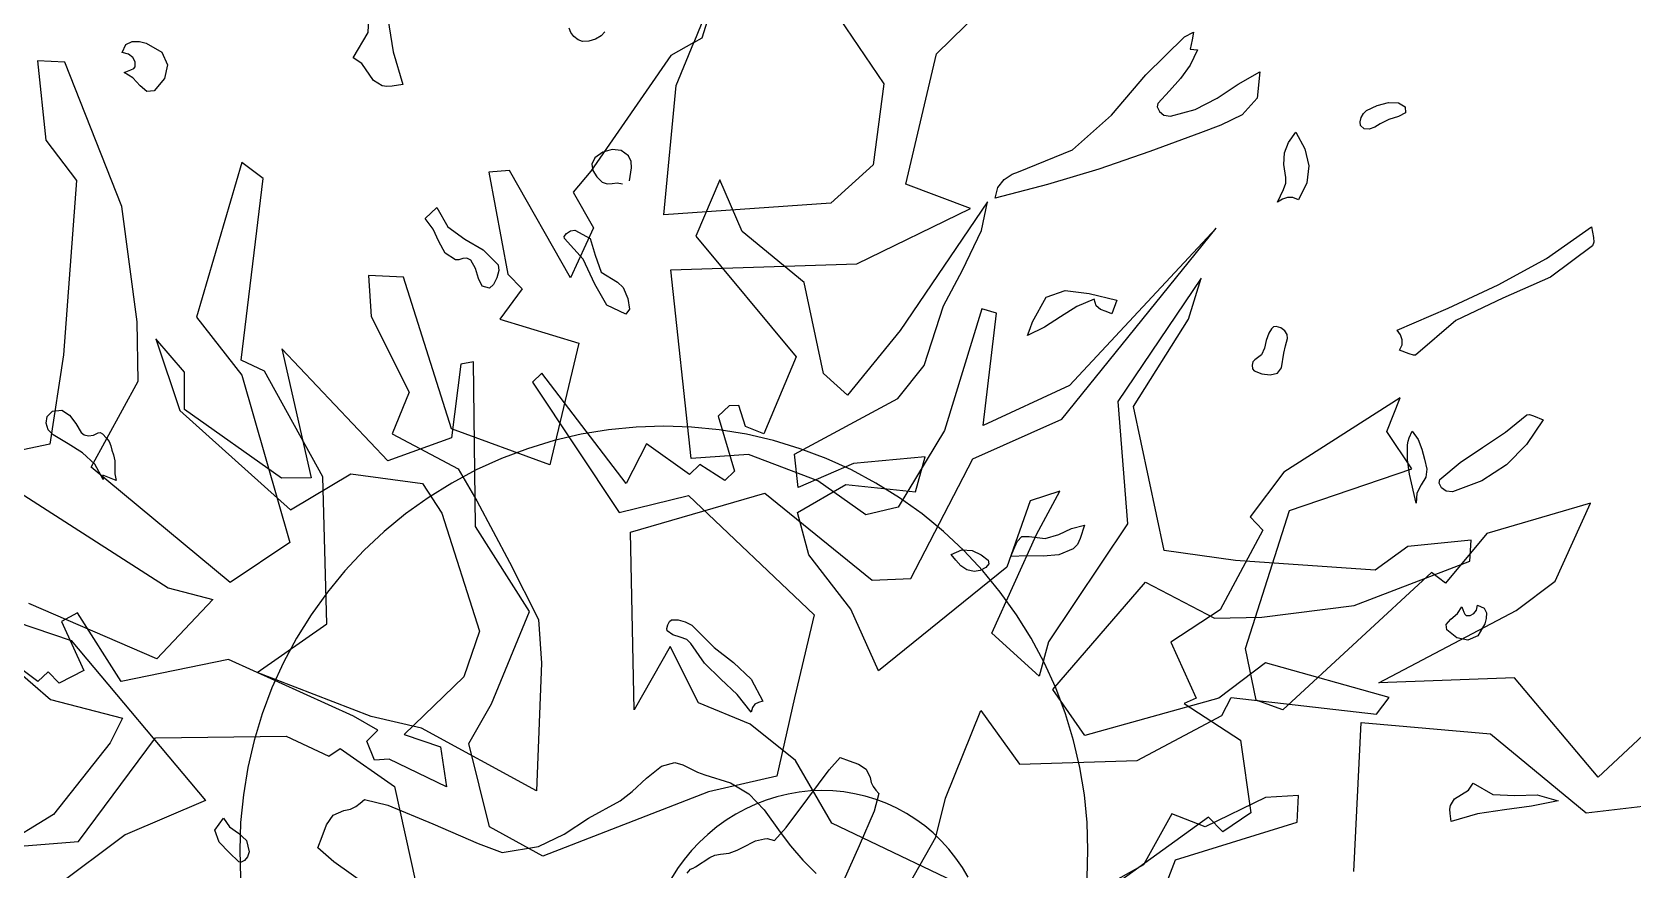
# Model space of a CAD drawing. Extents: x -81148 to 10972, y -53931 to 52487.
# Drawn here: x -24851 to -23629, y -24622 to -23983 of the extents above; entities that cross this region are included whole.
import ezdxf

# ---------------------------------------------------------------- set-up
doc = ezdxf.new("R2010")
doc.units = 0
doc.layers.get('0').update_dxf_attribs({"linetype": 'CONTINUOUS'})

msp = doc.modelspace()

# ---------------------------------------------------------------- linework, layer by layer
for p, q in [((-24323.1, -23934.3), (-24346.1, -23990.6)), ((-24339.6, -23986.9), (-24323.1, -23934.3)), ((-24161, -23999.1), (-24095.5, -23935.2)), ((-24594.7, -23983), (-24593.7, -23962.1)), ((-24606.1, -24002.1), (-24594.7, -23983)), ((-24579.7, -23972.1), (-24575.5, -23997.7)), ((-24440, -23982.8), (-24441.1, -23979.6)), ((-24437.6, -23986), (-24440, -23982.8)), ((-24414, -23982.3), (-24416.7, -23985.4)), ((-24234.8, -23972.2), (-24201.1, -24022.1)), ((-23971.6, -23986.1), (-23964.7, -23982.7)), ((-23964.7, -23982.7), (-23965.7, -23988.4)), ((-24782.4, -23998.2), (-24779.5, -23992)), ((-24779.5, -23992), (-24774.8, -23989.7)), ((-24774.8, -23989.7), (-24769.2, -23989.8)), ((-24769.2, -23989.8), (-24764, -23991.1)), ((-24764, -23991.1), (-24752.1, -23997.8)), ((-24434.4, -23988.5), (-24437.6, -23986)), ((-24431.1, -23989.7), (-24434.4, -23988.5)), ((-24426.2, -23989.4), (-24431.1, -23989.7)), ((-24421.1, -23987.9), (-24426.2, -23989.4)), ((-24416.7, -23985.4), (-24421.1, -23987.9)), ((-24346.1, -23990.6), (-24363.5, -24000.5)), ((-24359.5, -24023.4), (-24346.1, -23990.6)), ((-24346.1, -23990.6), (-24339.6, -23986.9)), ((-24001.2, -24015.3), (-23971.6, -23986.1)), ((-23965.7, -23988.4), (-23967.2, -23995.5)), ((-24826.2, -24005.6), (-24846.9, -24004.5)), ((-24846.9, -24004.5), (-24840.7, -24065)), ((-24782.5, -24115.8), (-24826.2, -24005.6)), ((-24777.6, -23999.4), (-24782.4, -23998.2)), ((-24774.2, -24001.9), (-24777.6, -23999.4)), ((-24772.4, -24005.3), (-24774.2, -24001.9)), ((-24772.4, -24009.1), (-24772.4, -24005.3)), ((-24752.1, -23997.8), (-24747.7, -24007.5)), ((-24747.7, -24007.5), (-24750, -24018)), ((-24599.3, -24006.6), (-24606.1, -24002.1)), ((-24590.5, -24019.6), (-24599.3, -24006.6)), ((-24575.5, -23997.7), (-24568.1, -24022.7)), ((-24363.5, -24000.5), (-24424.7, -24088.8)), ((-24184.3, -24098.6), (-24161, -23999.1)), ((-23961.6, -23996.2), (-23967.3, -24007.7)), ((-23967.2, -23995.5), (-23961.6, -23996.2)), ((-24780.9, -24013.3), (-24775.6, -24011.4)), ((-24774.1, -24017.4), (-24780.9, -24013.3)), ((-24775.6, -24011.4), (-24773.5, -24010.4)), ((-24768.6, -24023.5), (-24774.1, -24017.4)), ((-24773.5, -24010.4), (-24772.4, -24009.1)), ((-24750, -24018), (-24758, -24027.3)), ((-24584, -24023.7), (-24590.5, -24019.6)), ((-24027.3, -24045.9), (-24001.2, -24015.3)), ((-23974.6, -24017.9), (-23983.1, -24027.5)), ((-23967.3, -24007.7), (-23974.6, -24017.9)), ((-23930.7, -24022.4), (-23914.2, -24012.9)), ((-23914.2, -24012.9), (-23916.1, -24032.9)), ((-24763.5, -24028), (-24768.6, -24023.5)), ((-24758, -24027.3), (-24763.5, -24028)), ((-24580.3, -24024.2), (-24584, -24023.7)), ((-24576.3, -24023.9), (-24580.3, -24024.2)), ((-24568.1, -24022.7), (-24576.3, -24023.9)), ((-24368.9, -24122.1), (-24359.5, -24023.4)), ((-24201.1, -24022.1), (-24209.3, -24083.9)), ((-23983.1, -24027.5), (-23992, -24037)), ((-23946.7, -24032.9), (-23930.7, -24022.4)), ((-23992, -24037), (-23992.5, -24039.7)), ((-23992.5, -24039.7), (-23990.8, -24043.1)), ((-23990.8, -24043.1), (-23987.3, -24045.9)), ((-23982.4, -24046.7), (-23963.5, -24041.7)), ((-23963.5, -24041.7), (-23946.7, -24032.9)), ((-23916.1, -24032.9), (-23927.6, -24045.7)), ((-23834.9, -24044.6), (-23832.6, -24042.3)), ((-23832.6, -24042.3), (-23824.6, -24038.5)), ((-23824.6, -24038.5), (-23816, -24036.4)), ((-23816, -24036.4), (-23808.3, -24036.6)), ((-23808.3, -24036.6), (-23803.3, -24039.7)), ((-23803, -24044.3), (-23808.2, -24047)), ((-23803.3, -24039.7), (-23803, -24044.3)), ((-24057.2, -24072.4), (-24027.3, -24045.9)), ((-23987.3, -24045.9), (-23982.4, -24046.7)), ((-23943.8, -24053.7), (-23959.5, -24059.4)), ((-23927.6, -24045.7), (-23943.8, -24053.7)), ((-23837.6, -24051), (-23836.7, -24047.7)), ((-23837.2, -24053.8), (-23837.6, -24051)), ((-23834.4, -24056.4), (-23837.2, -24053.8)), ((-23836.7, -24047.7), (-23834.9, -24044.6)), ((-23830.6, -24056.6), (-23834.4, -24056.4)), ((-23826.3, -24055.1), (-23830.6, -24056.6)), ((-23822.3, -24052.5), (-23826.3, -24055.1)), ((-23815.6, -24049.4), (-23822.3, -24052.5)), ((-23808.2, -24047), (-23815.6, -24049.4)), ((-24840.7, -24065), (-24817.3, -24095.9)), ((-23959.5, -24059.4), (-23998.1, -24073.8)), ((-23895.2, -24074.8), (-23892.3, -24066.8)), ((-23892.3, -24066.8), (-23886.7, -24059)), ((-23886.7, -24059), (-23879.8, -24071.7)), ((-24421.5, -24078.6), (-24423.9, -24083.4)), ((-24415.6, -24074.2), (-24421.5, -24078.6)), ((-24408.5, -24072.1), (-24415.6, -24074.2)), ((-24401.5, -24072.9), (-24408.5, -24072.1)), ((-24395.8, -24077.1), (-24401.5, -24072.9)), ((-24393.9, -24081.4), (-24395.8, -24077.1)), ((-24098.2, -24089.1), (-24057.2, -24072.4)), ((-23998.1, -24073.8), (-24036.9, -24087.1)), ((-23895.8, -24083.6), (-23895.2, -24074.8)), ((-23879.8, -24071.7), (-23876.8, -24084.6)), ((-24691, -24082.1), (-24725.7, -24200.2)), ((-24674.7, -24094.3), (-24691, -24082.1)), ((-24486.7, -24088.1), (-24502.6, -24089.5)), ((-24502.6, -24089.5), (-24488, -24167.4)), ((-24440.2, -24170.2), (-24486.7, -24088.1)), ((-24424.7, -24088.8), (-24438.2, -24104.7)), ((-24423.9, -24083.4), (-24423.2, -24088.3)), ((-24423.2, -24088.3), (-24420.2, -24093)), ((-24420.2, -24093), (-24415.9, -24097)), ((-24395.1, -24096.1), (-24393.7, -24086.1)), ((-24393.7, -24086.1), (-24393.9, -24081.4)), ((-24209.3, -24083.9), (-24241.6, -24113.1)), ((-24109.2, -24095.2), (-24103.2, -24091.1)), ((-24103.2, -24091.1), (-24098.2, -24089.1)), ((-24036.9, -24087.1), (-24076.2, -24098.9)), ((-23894.3, -24093.5), (-23895.8, -24083.6)), ((-23876.8, -24084.6), (-23878.2, -24097.6)), ((-24817.3, -24095.9), (-24827.2, -24228.8)), ((-24691.4, -24232.9), (-24674.7, -24094.3)), ((-24438.2, -24104.7), (-24422.7, -24131.9)), ((-24415.9, -24097), (-24412.1, -24098.5)), ((-24412.1, -24098.5), (-24408.3, -24098.2)), ((-24408.3, -24098.2), (-24404.5, -24097.6)), ((-24404.5, -24097.6), (-24400.4, -24098.5)), ((-24326.3, -24095.4), (-24344.6, -24138.3)), ((-24309.2, -24134.8), (-24326.3, -24095.4)), ((-24134.8, -24117.2), (-24184.3, -24098.6)), ((-24076.2, -24098.9), (-24116.1, -24109.2)), ((-24116.1, -24109.2), (-24114.1, -24101.3)), ((-24114.1, -24101.3), (-24109.2, -24095.2)), ((-23900.7, -24112.3), (-23896, -24102.7)), ((-23896, -24102.7), (-23894.3, -24098)), ((-23894.3, -24098), (-23894.3, -24093.5)), ((-23878.2, -24097.6), (-23884.6, -24110.7)), ((-24771, -24203.7), (-24782.5, -24115.8)), ((-24551, -24124.8), (-24542.1, -24116.4)), ((-24542.1, -24116.4), (-24533.9, -24131.2)), ((-24241.6, -24113.1), (-24368.9, -24122.1)), ((-24221.6, -24159.4), (-24134.8, -24117.2)), ((-24122, -24112.2), (-24188.7, -24210.3)), ((-24126.5, -24133.9), (-24122, -24112.2)), ((-23896.9, -24110.1), (-23900.7, -24112.3)), ((-23892.9, -24108.8), (-23896.9, -24110.1)), ((-23888.9, -24108.8), (-23892.9, -24108.8)), ((-23884.6, -24110.7), (-23888.9, -24108.8)), ((-24544.9, -24133), (-24551, -24124.8)), ((-24540.7, -24142.5), (-24544.9, -24133)), ((-24533.9, -24131.2), (-24520.9, -24140.5)), ((-24520.9, -24140.5), (-24506.8, -24148.7)), ((-24445.1, -24138.5), (-24443.3, -24136.2)), ((-24444.8, -24140.1), (-24445.1, -24138.5)), ((-24430.5, -24155.9), (-24444.8, -24140.1)), ((-24443.3, -24136.2), (-24440.2, -24134.3)), ((-24422.7, -24131.9), (-24440.2, -24170.2)), ((-24440.2, -24134.3), (-24436.8, -24133.7)), ((-24436.8, -24133.7), (-24425.3, -24140.2)), ((-24425.3, -24140.2), (-24421.3, -24152.8)), ((-24344.6, -24138.3), (-24267.9, -24230.5)), ((-24261.8, -24173.8), (-24309.2, -24134.8)), ((-24141.1, -24164.3), (-24126.5, -24133.9)), ((-24065.2, -24277.9), (-23947.5, -24132.2)), ((-23947.5, -24132.2), (-24059.3, -24252.4)), ((-23695.4, -24155.3), (-23660.9, -24131.3)), ((-23660.9, -24131.3), (-23659.5, -24139.4)), ((-23659.5, -24139.4), (-23659.3, -24143)), ((-24535.8, -24151.2), (-24540.7, -24142.5)), ((-24527.9, -24156.5), (-24535.8, -24151.2)), ((-24506.8, -24148.7), (-24495.5, -24160.2)), ((-24421.3, -24152.8), (-24416.9, -24165.7)), ((-23660.3, -24145.6), (-23692.3, -24169.7)), ((-23659.3, -24143), (-23660.3, -24145.6)), ((-24525.4, -24156.3), (-24527.9, -24156.5)), ((-24522.4, -24155.3), (-24525.4, -24156.3)), ((-24519.3, -24155), (-24522.4, -24155.3)), ((-24516.3, -24156.6), (-24519.3, -24155)), ((-24512.8, -24163.1), (-24516.3, -24156.6)), ((-24510.5, -24170.7), (-24512.8, -24163.1)), ((-24494.9, -24164.5), (-24496.3, -24170.2)), ((-24495.5, -24160.2), (-24494.9, -24164.5)), ((-24421.5, -24175), (-24430.5, -24155.9)), ((-24416.9, -24165.7), (-24404.2, -24173.3)), ((-24363.5, -24164), (-24221.6, -24159.4)), ((-24348.1, -24308), (-24363.5, -24164)), ((-24155.6, -24191.5), (-24141.1, -24164.3)), ((-23732.2, -24175.5), (-23695.4, -24155.3)), ((-24567.7, -24169.7), (-24594.4, -24168.3)), ((-24594.4, -24168.3), (-24592.3, -24199.7)), ((-24530.9, -24285.4), (-24567.7, -24169.7)), ((-24507.6, -24176.5), (-24510.5, -24170.7)), ((-24501.9, -24177.9), (-24507.6, -24176.5)), ((-24498.9, -24175.3), (-24501.9, -24177.9)), ((-24496.3, -24170.2), (-24498.9, -24175.3)), ((-24477.1, -24178.6), (-24494.2, -24201.7)), ((-24488, -24167.4), (-24477.1, -24178.6)), ((-24412.5, -24191.1), (-24421.5, -24175)), ((-24404.2, -24173.3), (-24400, -24177.4)), ((-24400, -24177.4), (-24396.4, -24185.8)), ((-24247.1, -24243.1), (-24261.8, -24173.8)), ((-23958.9, -24170.5), (-24022.4, -24264.5)), ((-23968.5, -24201.7), (-23958.9, -24170.5)), ((-23770.3, -24193.3), (-23732.2, -24175.5)), ((-23692.3, -24169.7), (-23728.6, -24185.7)), ((-24396.4, -24185.8), (-24395.1, -24194.1)), ((-24087.7, -24203.7), (-24077.2, -24185)), ((-24077.2, -24185), (-24062.6, -24179.7)), ((-24062.6, -24179.7), (-24044.4, -24182.2)), ((-24040.5, -24186.3), (-24053.8, -24192.1)), ((-24044.4, -24182.2), (-24023.3, -24187.1)), ((-24038.9, -24191.4), (-24040.5, -24186.3)), ((-24023.3, -24187.1), (-24027.1, -24197.5)), ((-23728.6, -24185.7), (-23764.5, -24202.6)), ((-24725.7, -24200.2), (-24691.1, -24244.4)), ((-24592.3, -24199.7), (-24563.4, -24257.4)), ((-24494.2, -24201.7), (-24433.7, -24219.9)), ((-24398, -24197.8), (-24412.5, -24191.1)), ((-24395.1, -24194.1), (-24398, -24197.8)), ((-24170.2, -24237.1), (-24155.6, -24191.5)), ((-24126.2, -24193.8), (-24154.8, -24286.7)), ((-24115, -24197.2), (-24126.2, -24193.8)), ((-24125.2, -24282.7), (-24115, -24197.2)), ((-24066.2, -24199.8), (-24078.4, -24207.8)), ((-24053.8, -24192.1), (-24066.2, -24199.8)), ((-24035.6, -24194.2), (-24038.9, -24191.4)), ((-24031.4, -24195.9), (-24035.6, -24194.2)), ((-24027.1, -24197.5), (-24031.4, -24195.9)), ((-24010.6, -24268.2), (-23968.5, -24201.7)), ((-23809.2, -24210.1), (-23770.3, -24193.3)), ((-23764.5, -24202.6), (-23795.3, -24229.1)), ((-24770.2, -24249), (-24771, -24203.7)), ((-24188.7, -24210.3), (-24228.7, -24259.7)), ((-24078.4, -24207.8), (-24091.5, -24214.1)), ((-24091.5, -24214.1), (-24089.5, -24208.9)), ((-24089.5, -24208.9), (-24087.7, -24203.7)), ((-23907.3, -24212.4), (-23909.3, -24217.9)), ((-23905.3, -24209), (-23907.3, -24212.4)), ((-23903.8, -24207.6), (-23905.3, -24209)), ((-23901.7, -24207.2), (-23903.8, -24207.6)), ((-23898.1, -24208.3), (-23901.7, -24207.2)), ((-23895.1, -24210.5), (-23898.1, -24208.3)), ((-23893.2, -24213.4), (-23895.1, -24210.5)), ((-23893.1, -24216.4), (-23893.2, -24213.4)), ((-23806.8, -24213.7), (-23809.2, -24210.1)), ((-23805.4, -24217.4), (-23806.8, -24213.7)), ((-24734.7, -24242.2), (-24756.6, -24216.6)), ((-24756.6, -24216.6), (-24738.2, -24271.4)), ((-24579.7, -24309.7), (-24660.4, -24224.4)), ((-24660.4, -24224.4), (-24638, -24322.8)), ((-24433.7, -24219.9), (-24455.9, -24312.8)), ((-23910.5, -24223.8), (-23912.8, -24229)), ((-23909.3, -24217.9), (-23910.5, -24223.8)), ((-23895.7, -24227.7), (-23894.6, -24222)), ((-23894.6, -24222), (-23893.1, -24216.4)), ((-23807.6, -24225.2), (-23805.5, -24221.2)), ((-23800.1, -24228.1), (-23807.6, -24225.2)), ((-23805.5, -24221.2), (-23805.4, -24217.4)), ((-24827.2, -24228.8), (-24837.5, -24297.1)), ((-24673.6, -24241.4), (-24691.4, -24232.9)), ((-24523.9, -24235.9), (-24530.9, -24292.1)), ((-24514.2, -24234.3), (-24523.9, -24235.9)), ((-24512.7, -24359.9), (-24514.2, -24234.3)), ((-24267.9, -24230.5), (-24292.6, -24289.1)), ((-24190.4, -24262.2), (-24170.2, -24237.1)), ((-23919.5, -24234.3), (-23920.1, -24236.8)), ((-23920.1, -24236.8), (-23919.8, -24239.5)), ((-23919.8, -24239.5), (-23918.5, -24241.2)), ((-23917.9, -24232.7), (-23919.5, -24234.3)), ((-23912.8, -24229), (-23917.9, -24232.7)), ((-23900.6, -24242.8), (-23897.7, -24238.7)), ((-23897.7, -24238.7), (-23895.7, -24227.7)), ((-23796.9, -24229.2), (-23800.1, -24228.1)), ((-23795.3, -24229.1), (-23796.9, -24229.2)), ((-24806, -24314.7), (-24770.2, -24249)), ((-24734.8, -24270.5), (-24734.7, -24242.2)), ((-24691.1, -24244.4), (-24654.4, -24372.2)), ((-24629.3, -24322.1), (-24673.6, -24241.4)), ((-24462, -24243), (-24469.1, -24249.7)), ((-24469.1, -24249.7), (-24403, -24349.3)), ((-24397.8, -24327.1), (-24462, -24243)), ((-24228.7, -24259.7), (-24247.1, -24243.1)), ((-23918.5, -24241.2), (-23912.7, -24243.5)), ((-23912.7, -24243.5), (-23906.2, -24244.2)), ((-23906.2, -24244.2), (-23900.6, -24242.8)), ((-24563.4, -24257.4), (-24576.4, -24289.2)), ((-24269.3, -24304.7), (-24190.4, -24262.2)), ((-24059.3, -24252.4), (-24125.2, -24282.7)), ((-23807.1, -24261.8), (-23895.7, -24318.4)), ((-23817.2, -24287.4), (-23807.1, -24261.8)), ((-24840.4, -24281.1), (-24839.6, -24276)), ((-24839.6, -24276), (-24835.5, -24272)), ((-24835.5, -24272), (-24828.3, -24271.2)), ((-24828.3, -24271.2), (-24822.6, -24275)), ((-24822.6, -24275), (-24817.8, -24281.3)), ((-24738.2, -24271.4), (-24653.8, -24347.1)), ((-24660.8, -24323), (-24734.8, -24270.5)), ((-24319.2, -24267.7), (-24327.4, -24275.8)), ((-24327.4, -24275.8), (-24315, -24317.7)), ((-24311.7, -24267.5), (-24319.2, -24267.7)), ((-24306.6, -24283.5), (-24311.7, -24267.5)), ((-24022.4, -24264.5), (-24015, -24357.9)), ((-23987.2, -24378.1), (-24010.6, -24268.2)), ((-23726.6, -24288), (-23710.3, -24274.7)), ((-23710.3, -24274.7), (-23708.4, -24274.5)), ((-23708.4, -24274.5), (-23705.2, -24275.5)), ((-23705.2, -24275.5), (-23697.8, -24278.5)), ((-24838.7, -24286.2), (-24840.4, -24281.1)), ((-24835.1, -24289.9), (-24838.7, -24286.2)), ((-24817.8, -24281.3), (-24813.6, -24288.1)), ((-24813.6, -24288.1), (-24811.4, -24289.9)), ((-24804.2, -24290.2), (-24800.7, -24288.4)), ((-24800.7, -24288.4), (-24799, -24288.1)), ((-24799, -24288.1), (-24797.4, -24289.2)), ((-24455.9, -24312.8), (-24530.9, -24285.4)), ((-24411.2, -24286.1), (-24432.1, -24289.5)), ((-24390.1, -24284), (-24411.2, -24286.1)), ((-24368.9, -24283.3), (-24390.1, -24284)), ((-24347.8, -24284), (-24368.9, -24283.3)), ((-24326.7, -24286.1), (-24347.8, -24284)), ((-24305.8, -24289.5), (-24326.7, -24286.1)), ((-24292.6, -24289.1), (-24306.6, -24283.5)), ((-24154.8, -24286.7), (-24190.1, -24345.2)), ((-24133.2, -24308.2), (-24065.2, -24277.9)), ((-23798.2, -24315.9), (-23817.2, -24287.4)), ((-23800.1, -24292.2), (-23797.9, -24287.1)), ((-23797.9, -24287.1), (-23793.4, -24293.6)), ((-23744.1, -24299.5), (-23726.6, -24288)), ((-23697.8, -24278.5), (-23710.6, -24297.2)), ((-24837.5, -24297.1), (-24980.3, -24326.6)), ((-24823.5, -24296.8), (-24835.1, -24289.9)), ((-24812.5, -24303.7), (-24823.5, -24296.8)), ((-24811.4, -24289.9), (-24808, -24290.6)), ((-24808, -24290.6), (-24804.2, -24290.2)), ((-24797.4, -24289.2), (-24794.3, -24292.6)), ((-24794.3, -24292.6), (-24792.3, -24295.1)), ((-24792.3, -24295.1), (-24791, -24298.3)), ((-24791, -24298.3), (-24790.1, -24301.7)), ((-24530.9, -24292.1), (-24579.7, -24309.7)), ((-24576.4, -24289.2), (-24525.9, -24316)), ((-24473, -24300.5), (-24492.8, -24307.9)), ((-24452.7, -24294.3), (-24473, -24300.5)), ((-24432.1, -24289.5), (-24452.7, -24294.3)), ((-24382.3, -24296.7), (-24397.8, -24327.1)), ((-24349.3, -24320.1), (-24382.3, -24296.7)), ((-24285.2, -24294.3), (-24305.8, -24289.5)), ((-24264.9, -24300.5), (-24285.2, -24294.3)), ((-24245.1, -24307.9), (-24264.9, -24300.5)), ((-23801.5, -24297.5), (-23801, -24294.8)), ((-23801.5, -24308.9), (-23801.5, -24297.5)), ((-23801, -24294.8), (-23800.1, -24292.2)), ((-23793.4, -24293.6), (-23790.4, -24300.9)), ((-23761.2, -24311), (-23744.1, -24299.5)), ((-23710.6, -24297.2), (-23726, -24312.9)), ((-24803.2, -24312.3), (-24812.5, -24303.7)), ((-24796.9, -24323.9), (-24803.2, -24312.3)), ((-24790.1, -24301.7), (-24789, -24305.1)), ((-24789, -24305.1), (-24787.9, -24309.7)), ((-24787.9, -24309.7), (-24787.8, -24319.7)), ((-24492.8, -24307.9), (-24512.1, -24316.7)), ((-24341.6, -24312.6), (-24349.3, -24320.1)), ((-24304.3, -24305), (-24348.1, -24308)), ((-24322.4, -24324.8), (-24341.6, -24312.6)), ((-24251.4, -24325), (-24304.3, -24305)), ((-24266.4, -24330.1), (-24269.3, -24304.7)), ((-24224.3, -24311.9), (-24266.4, -24330.1)), ((-24225.8, -24316.7), (-24245.1, -24307.9)), ((-24169.5, -24306.6), (-24224.3, -24311.9)), ((-24180.5, -24399.6), (-24133.2, -24308.2)), ((-24176.9, -24333.4), (-24169.5, -24306.6)), ((-23799.9, -24320), (-23801.5, -24308.9)), ((-23790.4, -24300.9), (-23788.4, -24308.6)), ((-23788.4, -24308.6), (-23786.7, -24316.2)), ((-23776.7, -24324.1), (-23761.2, -24311)), ((-23726, -24312.9), (-23744.6, -24325.1)), ((-24700, -24402.7), (-24806, -24314.7)), ((-24787, -24324.7), (-24797.2, -24320.8)), ((-24797.2, -24320.8), (-24796.9, -24323.9)), ((-24787.8, -24319.7), (-24787, -24324.7)), ((-24638, -24322.8), (-24660.8, -24323)), ((-24653.8, -24347.1), (-24607.7, -24319.8)), ((-24626.2, -24434.3), (-24629.3, -24322.1)), ((-24607.7, -24319.8), (-24553.2, -24327.2)), ((-24512.1, -24316.7), (-24530.8, -24326.7)), ((-24525.9, -24316), (-24511.7, -24340.3)), ((-24315, -24317.7), (-24322.4, -24324.8)), ((-24214.9, -24351.1), (-24251.4, -24325)), ((-24207.1, -24326.7), (-24225.8, -24316.7)), ((-23895.7, -24318.4), (-23921.5, -24352.5)), ((-23891.5, -24347.7), (-23798.2, -24315.9)), ((-23794.9, -24342), (-23799.9, -24320)), ((-23787.5, -24322.3), (-23791, -24328.2)), ((-23786.7, -24316.2), (-23787.5, -24322.3)), ((-23777.2, -24326.9), (-23776.7, -24324.1)), ((-23744.6, -24325.1), (-23767.2, -24333.4)), ((-24863.8, -24331.8), (-24747.3, -24406.8)), ((-24553.2, -24327.2), (-24538.3, -24349.8)), ((-24530.8, -24326.7), (-24548.8, -24337.9)), ((-24403, -24349.3), (-24350.2, -24336.2)), ((-24394.3, -24364.3), (-24291.8, -24334.5)), ((-24350.2, -24336.2), (-24254.3, -24427.4)), ((-24291.8, -24334.5), (-24209.9, -24400.8)), ((-24266.9, -24349.2), (-24230, -24327.9)), ((-24230, -24327.9), (-24176.9, -24333.4)), ((-24189.1, -24337.9), (-24207.1, -24326.7)), ((-24066.7, -24332.9), (-24089.4, -24340.3)), ((-24084.5, -24366), (-24066.7, -24332.9)), ((-23794.3, -24334.5), (-23794.9, -24342)), ((-23791, -24328.2), (-23794.3, -24334.5)), ((-23775.4, -24330.3), (-23777.2, -24326.9)), ((-23772, -24333), (-23775.4, -24330.3)), ((-23767.2, -24333.4), (-23772, -24333)), ((-24548.8, -24337.9), (-24566, -24350.2)), ((-24511.7, -24340.3), (-24486.8, -24387)), ((-24258.2, -24381.6), (-24266.9, -24349.2)), ((-24190.1, -24345.2), (-24214.9, -24351.1)), ((-24171.9, -24350.2), (-24189.1, -24337.9)), ((-24089.4, -24340.3), (-24107.2, -24390.9)), ((-23925.1, -24452.9), (-23891.5, -24347.7)), ((-23661.9, -24342.1), (-23741, -24365.2)), ((-23688.8, -24401.5), (-23661.9, -24342.1)), ((-24566, -24350.2), (-24582.3, -24363.6)), ((-24538.3, -24349.8), (-24509.7, -24439.8)), ((-24471.5, -24424.7), (-24512.7, -24359.9)), ((-24155.5, -24363.6), (-24171.9, -24350.2)), ((-24015, -24357.9), (-24075.3, -24447.8)), ((-24067.5, -24365.9), (-24057.9, -24361.4)), ((-24057.9, -24361.4), (-24047.9, -24359)), ((-24047.9, -24359), (-24051.2, -24369.1)), ((-23921.5, -24352.5), (-23911.9, -24362.8)), ((-24654.4, -24372.2), (-24700, -24402.7)), ((-24582.3, -24363.6), (-24597.8, -24378.1)), ((-24391.7, -24499.9), (-24394.3, -24364.3)), ((-24140.1, -24378.1), (-24155.5, -24363.6)), ((-24118.7, -24441.4), (-24084.5, -24366)), ((-24101.8, -24377.1), (-24099.4, -24371.4)), ((-24099.4, -24371.4), (-24095.8, -24367.5)), ((-24095.8, -24367.5), (-24090.1, -24367.5)), ((-24090.1, -24367.5), (-24077.9, -24369.1)), ((-24077.9, -24369.1), (-24067.5, -24365.9)), ((-24053.3, -24373.6), (-24056.5, -24377)), ((-24051.2, -24369.1), (-24053.3, -24373.6)), ((-23911.9, -24362.8), (-23944.3, -24423.6)), ((-23752.9, -24370.3), (-23801.3, -24375.2)), ((-23741, -24365.2), (-23772.4, -24403.2)), ((-23753.8, -24386.3), (-23752.9, -24370.3)), ((-24597.8, -24378.1), (-24612.3, -24393.6)), ((-24226.2, -24422.9), (-24258.2, -24381.6)), ((-24149.8, -24381.3), (-24141.6, -24377.7)), ((-24146.2, -24385.7), (-24149.8, -24381.3)), ((-24142.4, -24389.9), (-24146.2, -24385.7)), ((-24141.6, -24377.7), (-24133.7, -24378.3)), ((-24125.6, -24393.6), (-24140.1, -24378.1)), ((-24133.7, -24378.3), (-24126.9, -24381.5)), ((-24126.9, -24381.5), (-24121.5, -24385.7)), ((-24121.5, -24385.7), (-24120.9, -24388.4)), ((-24104.1, -24382.8), (-24101.8, -24377.1)), ((-24091.8, -24382.2), (-24104.1, -24382.8)), ((-24079.5, -24382.5), (-24091.8, -24382.2)), ((-24067.6, -24381.5), (-24079.5, -24382.5)), ((-24056.5, -24377), (-24067.6, -24381.5)), ((-23932.6, -24385.9), (-23987.2, -24378.1)), ((-23826.1, -24393.3), (-23932.6, -24385.9)), ((-23842.2, -24420.1), (-23753.8, -24386.3)), ((-23801.3, -24375.2), (-23826.1, -24393.3)), ((-24612.3, -24393.6), (-24625.7, -24409.9)), ((-24486.8, -24387), (-24464.5, -24430.8)), ((-24107.2, -24390.9), (-24205.2, -24470.1)), ((-24137.8, -24393), (-24142.4, -24389.9)), ((-24132.1, -24394.3), (-24137.8, -24393)), ((-24127.5, -24393.4), (-24132.1, -24394.3)), ((-24123.3, -24391.2), (-24127.5, -24393.4)), ((-24112.2, -24409.9), (-24125.6, -24393.6)), ((-24120.9, -24388.4), (-24123.3, -24391.2)), ((-23783, -24395), (-23896.5, -24499.7)), ((-23772.4, -24403.2), (-23783, -24395)), ((-24747.3, -24406.8), (-24713.2, -24415.7)), ((-24625.7, -24409.9), (-24638.1, -24427.2)), ((-24209.9, -24400.8), (-24180.5, -24399.6)), ((-24099.8, -24427.2), (-24112.2, -24409.9)), ((-24072.1, -24484.2), (-24001.4, -24402.4)), ((-24001.4, -24402.4), (-23948.8, -24429.9)), ((-23718.6, -24424.1), (-23688.8, -24401.5)), ((-24755.8, -24461), (-24853.5, -24418.6)), ((-24713.2, -24415.7), (-24755.8, -24461)), ((-24205.2, -24470.1), (-24226.2, -24422.9)), ((-23912.5, -24429.1), (-23842.2, -24420.1)), ((-23763.4, -24426.4), (-23760, -24421.2)), ((-23760, -24421.2), (-23758.5, -24425.2)), ((-23748.9, -24423.7), (-23747.9, -24420)), ((-23747.9, -24420), (-23742.9, -24422.1)), ((-23742.9, -24422.1), (-23741.1, -24425.8)), ((-24886.9, -24424.8), (-24821.3, -24446.9)), ((-24816.3, -24425.9), (-24828.7, -24432.3)), ((-24828.7, -24432.3), (-24811.5, -24469.9)), ((-24783.1, -24478.3), (-24816.3, -24425.9)), ((-24679.2, -24471.4), (-24626.2, -24434.3)), ((-24638.1, -24427.2), (-24649.2, -24445.1)), ((-24500.4, -24495.3), (-24471.5, -24424.7)), ((-24464.5, -24430.8), (-24462.2, -24464.1)), ((-24366.6, -24437.8), (-24365.8, -24434.9)), ((-24365.8, -24434.9), (-24364.6, -24432.3)), ((-24364.6, -24432.3), (-24363.2, -24431)), ((-24363.2, -24431), (-24358, -24431.2)), ((-24358, -24431.2), (-24352.6, -24432.7)), ((-24352.6, -24432.7), (-24347.7, -24435.2)), ((-24347.7, -24435.2), (-24344, -24438.7)), ((-24254.3, -24427.4), (-24269.2, -24490.6)), ((-24088.6, -24445.1), (-24099.8, -24427.2)), ((-23944.3, -24423.6), (-23982, -24448.1)), ((-23948.8, -24429.9), (-23912.5, -24429.1)), ((-23823.3, -24479.2), (-23718.6, -24424.1)), ((-23771.9, -24434.6), (-23768.3, -24430.6)), ((-23771.3, -24438.8), (-23771.9, -24434.6)), ((-23768.3, -24430.6), (-23763.4, -24426.4)), ((-23758.5, -24425.2), (-23757.7, -24426.9)), ((-23757.7, -24426.9), (-23756.7, -24427.7)), ((-23756.7, -24427.7), (-23753.6, -24427.7)), ((-23753.6, -24427.7), (-23750.9, -24426.3)), ((-23750.9, -24426.3), (-23748.9, -24423.7)), ((-23742.3, -24434.1), (-23747.7, -24443.3)), ((-23741.3, -24430.1), (-23742.3, -24434.1)), ((-23741.1, -24425.8), (-23741.3, -24430.1)), ((-24846.8, -24478.2), (-24892.8, -24443.7)), ((-24892.8, -24443.7), (-24836.9, -24491.9)), ((-24821.3, -24446.9), (-24718.8, -24569)), ((-24649.2, -24445.1), (-24659.2, -24463.8)), ((-24509.7, -24439.8), (-24521.6, -24474.5)), ((-24366.4, -24439.6), (-24366.6, -24437.8)), ((-24362, -24442.5), (-24366.4, -24439.6)), ((-24356.6, -24444.3), (-24362, -24442.5)), ((-24351.5, -24446.2), (-24356.6, -24444.3)), ((-24348.3, -24449.1), (-24351.5, -24446.2)), ((-24344, -24438.7), (-24330.6, -24452.2)), ((-24082.5, -24474.1), (-24118.7, -24441.4)), ((-24078.6, -24463.8), (-24088.6, -24445.1)), ((-23763.9, -24444.9), (-23771.3, -24438.8)), ((-23755.4, -24446.7), (-23763.9, -24444.9)), ((-23747.7, -24443.3), (-23755.4, -24446.7)), ((-24364.1, -24451.4), (-24391.7, -24499.9)), ((-24342.5, -24494.5), (-24364.1, -24451.4)), ((-24337.9, -24464.1), (-24348.3, -24449.1)), ((-24330.6, -24452.2), (-24315.8, -24463.7)), ((-24075.3, -24447.8), (-24082.5, -24474.1)), ((-23982, -24448.1), (-23962.6, -24491)), ((-23916.8, -24492.5), (-23925.1, -24452.9)), ((-24838.7, -24470.8), (-24846.8, -24478.2)), ((-24830.5, -24479.4), (-24838.7, -24470.8)), ((-24811.5, -24469.9), (-24830.5, -24479.4)), ((-24701.3, -24461.3), (-24783.1, -24478.3)), ((-24605.9, -24504.6), (-24701.3, -24461.3)), ((-24592.3, -24504.8), (-24679.2, -24471.4)), ((-24659.2, -24463.8), (-24668, -24483.1)), ((-24462.2, -24464.1), (-24466.1, -24561.7)), ((-24325.5, -24476.3), (-24337.9, -24464.1)), ((-24315.8, -24463.7), (-24302.4, -24476.3)), ((-24069.9, -24483.1), (-24078.6, -24463.8)), ((-23909.8, -24464), (-23945.3, -24490.8)), ((-23815.3, -24490.5), (-23909.8, -24464)), ((-24668, -24483.1), (-24675.4, -24502.9)), ((-24521.6, -24474.5), (-24567.2, -24518.7)), ((-24313, -24488.1), (-24325.5, -24476.3)), ((-24302.4, -24476.3), (-24293.4, -24493.1)), ((-24062.4, -24502.9), (-24069.9, -24483.1)), ((-23719.9, -24475.3), (-23823.3, -24479.2)), ((-23655.9, -24551.3), (-23719.9, -24475.3)), ((-24836.9, -24491.9), (-24782.1, -24506.1)), ((-24517.8, -24525.4), (-24500.4, -24495.3)), ((-24303.1, -24510.7), (-24342.5, -24494.5)), ((-24302.3, -24501.5), (-24313, -24488.1)), ((-24299.4, -24495.6), (-24301.4, -24498)), ((-24296.6, -24494.1), (-24299.4, -24495.6)), ((-24293.4, -24493.1), (-24296.6, -24494.1)), ((-24269.2, -24490.6), (-24282.8, -24550.4)), ((-24047.7, -24519.3), (-24072.1, -24484.2)), ((-23945.3, -24490.8), (-24047.7, -24519.3)), ((-23962.6, -24491), (-23971.9, -24494.9)), ((-23971.9, -24494.9), (-23929, -24522.9)), ((-23943, -24504.2), (-23936.1, -24490.5)), ((-23936.1, -24490.5), (-23825.2, -24503.1)), ((-23896.5, -24499.7), (-23916.8, -24492.5)), ((-23825.2, -24503.1), (-23815.3, -24490.5)), ((-24782.1, -24506.1), (-24791.6, -24525)), ((-24675.4, -24502.9), (-24681.6, -24523.2)), ((-24587.1, -24515.4), (-24605.9, -24504.6)), ((-24554, -24513.9), (-24592.3, -24504.8)), ((-24301.4, -24498), (-24302.3, -24501.5)), ((-24154.1, -24567.3), (-24127.1, -24500.4)), ((-24127.1, -24500.4), (-24097.6, -24541.2)), ((-24056.3, -24523.2), (-24062.4, -24502.9)), ((-24007.7, -24538.5), (-23943, -24504.2)), ((-23598.3, -24497.4), (-23655.9, -24551.3)), ((-24756.9, -24521.3), (-24657.1, -24519.9)), ((-24657.1, -24519.9), (-24624.7, -24535.1)), ((-24595.6, -24523.8), (-24587.1, -24515.4)), ((-24567.2, -24518.7), (-24539.4, -24528.1)), ((-24466.1, -24561.7), (-24554, -24513.9)), ((-24268.4, -24538.6), (-24303.1, -24510.7)), ((-23842.3, -24623.1), (-23836.9, -24509.6)), ((-23836.9, -24509.6), (-23738.1, -24518.2)), ((-23738.1, -24518.2), (-23665, -24578.5)), ((-24791.6, -24525), (-24834.7, -24579.7)), ((-24815.6, -24600.3), (-24756.9, -24521.3)), ((-24681.6, -24523.2), (-24686.4, -24543.8)), ((-24624.7, -24535.1), (-24616, -24529.3)), ((-24616, -24529.3), (-24574.5, -24558.2)), ((-24589.7, -24538.3), (-24595.6, -24523.8)), ((-24539.4, -24528.1), (-24534.8, -24558.5)), ((-24501.9, -24589.1), (-24517.8, -24525.4)), ((-24051.5, -24543.8), (-24056.3, -24523.2)), ((-23929, -24522.9), (-23920.9, -24578.4)), ((-24686.4, -24543.8), (-24689.8, -24564.7)), ((-24578.6, -24537.4), (-24589.7, -24538.3)), ((-24534.8, -24558.5), (-24578.6, -24537.4)), ((-24382.1, -24551.9), (-24370.8, -24542.9)), ((-24370.8, -24542.9), (-24360.5, -24540)), ((-24360.5, -24540), (-24354.5, -24541.8)), ((-24354.5, -24541.8), (-24343.3, -24547.5)), ((-24240.8, -24586.3), (-24268.4, -24538.6)), ((-24242.8, -24545.6), (-24234.3, -24536.3)), ((-24234.3, -24536.3), (-24227.4, -24538.8)), ((-24227.4, -24538.8), (-24220.3, -24541.3)), ((-24220.3, -24541.3), (-24214.5, -24545.1)), ((-24214.5, -24545.1), (-24211.5, -24551.5)), ((-24097.6, -24541.2), (-24007.7, -24538.5)), ((-24048, -24564.7), (-24051.5, -24543.8)), ((-24393, -24562.2), (-24382.1, -24551.9)), ((-24343.3, -24547.5), (-24337.7, -24549.5)), ((-24337.7, -24549.5), (-24318, -24555.4)), ((-24282.8, -24550.4), (-24334.8, -24562.3)), ((-24318, -24555.4), (-24304, -24563.9)), ((-24259.1, -24567.5), (-24242.8, -24545.6)), ((-24211.5, -24551.5), (-24210.7, -24555.3)), ((-24210.7, -24555.3), (-24209.1, -24558.4)), ((-23755, -24561), (-23751.4, -24555.8)), ((-23751.4, -24555.8), (-23736.2, -24564.5)), ((-24718.8, -24569), (-24780, -24595.3)), ((-24689.8, -24564.7), (-24691.9, -24585.8)), ((-24600.6, -24571.1), (-24597.3, -24568.2)), ((-24597.3, -24568.2), (-24579.7, -24572.6)), ((-24574.5, -24558.2), (-24558.3, -24632.1)), ((-24334.8, -24562.3), (-24461.2, -24611.4)), ((-24426.4, -24582.6), (-24402.3, -24569.2)), ((-24402.3, -24569.2), (-24393, -24562.2)), ((-24304, -24563.9), (-24292.5, -24576.1)), ((-24290.8, -24568.7), (-24298.8, -24571.7)), ((-24282.6, -24566.1), (-24290.8, -24568.7)), ((-24274.2, -24564.1), (-24282.6, -24566.1)), ((-24275.5, -24589.6), (-24259.1, -24567.5)), ((-24265.6, -24562.6), (-24274.2, -24564.1)), ((-24257, -24561.7), (-24265.6, -24562.6)), ((-24248.5, -24561.4), (-24257, -24561.7)), ((-24240.1, -24561.6), (-24248.5, -24561.4)), ((-24231.7, -24562.4), (-24240.1, -24561.6)), ((-24223.4, -24563.8), (-24231.7, -24562.4)), ((-24215.2, -24565.7), (-24223.4, -24563.8)), ((-24207, -24568.2), (-24215.2, -24565.7)), ((-24209.1, -24558.4), (-24207.1, -24561.1)), ((-24204.8, -24563.6), (-24208.4, -24577.2)), ((-24207.1, -24561.1), (-24204.8, -24563.6)), ((-24198.9, -24571.3), (-24207, -24568.2)), ((-24161.4, -24596.9), (-24154.1, -24567.3)), ((-24046, -24585.8), (-24048, -24564.7)), ((-23909.7, -24566.7), (-23955.9, -24589.1)), ((-23884.5, -24565.1), (-23909.7, -24566.7)), ((-23885.7, -24585.6), (-23884.5, -24565.1)), ((-23768.7, -24572.8), (-23765.5, -24567.8)), ((-23765.5, -24567.8), (-23755, -24561)), ((-23736.2, -24564.5), (-23719.4, -24565.3)), ((-23719.4, -24565.3), (-23702.4, -24564.7)), ((-23686.4, -24569.2), (-23706.8, -24573.3)), ((-23702.4, -24564.7), (-23686.4, -24569.2)), ((-24834.7, -24579.7), (-24876.5, -24605.1)), ((-24626.3, -24587.6), (-24621.4, -24580.3)), ((-24621.4, -24580.3), (-24613.1, -24576.6)), ((-24613.1, -24576.6), (-24608.2, -24575.5)), ((-24608.2, -24575.5), (-24604.1, -24573.6)), ((-24604.1, -24573.6), (-24600.6, -24571.1)), ((-24579.7, -24572.6), (-24545.3, -24586.8)), ((-24314.1, -24579.4), (-24321.4, -24584)), ((-24306.5, -24575.3), (-24314.1, -24579.4)), ((-24298.8, -24571.7), (-24306.5, -24575.3)), ((-24292.5, -24576.1), (-24280.2, -24593.1)), ((-24208.4, -24577.2), (-24219.8, -24603.7)), ((-24191.1, -24574.9), (-24198.9, -24571.3)), ((-24183.7, -24578.9), (-24191.1, -24574.9)), ((-24176.6, -24583.4), (-24183.7, -24578.9)), ((-23953.2, -24581.6), (-24053.7, -24654.1)), ((-23981.4, -24579.2), (-24003, -24618.1)), ((-23955.9, -24589.1), (-23981.4, -24579.2)), ((-23942.3, -24592.8), (-23953.2, -24581.6)), ((-23920.9, -24578.4), (-23942.3, -24592.8)), ((-23769.1, -24575.7), (-23768.7, -24572.8)), ((-23768.9, -24578.8), (-23769.1, -24575.7)), ((-23768, -24585.1), (-23768.9, -24578.8)), ((-23747.9, -24579.3), (-23768, -24585.1)), ((-23727.4, -24576), (-23747.9, -24579.3)), ((-23706.8, -24573.3), (-23727.4, -24576)), ((-23665, -24578.5), (-23604.6, -24571.4)), ((-24711.5, -24591.7), (-24705.1, -24582.6)), ((-24708.3, -24600.7), (-24711.5, -24591.7)), ((-24705.1, -24582.6), (-24700.5, -24589.2)), ((-24700.5, -24589.2), (-24693.6, -24594)), ((-24693.6, -24594), (-24687.5, -24599.5)), ((-24691.9, -24585.8), (-24692.6, -24607)), ((-24629.6, -24596.5), (-24626.3, -24587.6)), ((-24545.3, -24586.8), (-24510.7, -24601.8)), ((-24461.2, -24611.4), (-24501.9, -24589.1)), ((-24444.9, -24594.8), (-24426.4, -24582.6)), ((-24328.5, -24589.2), (-24335.4, -24594.9)), ((-24321.4, -24584), (-24328.5, -24589.2)), ((-24284.4, -24599.5), (-24275.5, -24589.6)), ((-24280.2, -24593.1), (-24272.3, -24603.6)), ((-24118.4, -24644.8), (-24240.8, -24586.3)), ((-24169.8, -24588.4), (-24176.6, -24583.4)), ((-24163.4, -24593.8), (-24169.8, -24588.4)), ((-24157.2, -24599.7), (-24163.4, -24593.8)), ((-24045.3, -24607), (-24046, -24585.8)), ((-23978.5, -24614.3), (-23885.7, -24585.6)), ((-24876.5, -24605.1), (-24815.6, -24600.3)), ((-24780, -24595.3), (-24833.8, -24635.5)), ((-24700.6, -24608.8), (-24708.3, -24600.7)), ((-24687.5, -24599.5), (-24685.4, -24608.2)), ((-24632.9, -24605.1), (-24629.6, -24596.5)), ((-24620.8, -24615.7), (-24632.9, -24605.1)), ((-24510.7, -24601.8), (-24492.3, -24608.6)), ((-24492.3, -24608.6), (-24464.7, -24604.1)), ((-24464.7, -24604.1), (-24444.9, -24594.8)), ((-24341.8, -24600.9), (-24347.8, -24607.2)), ((-24335.4, -24594.9), (-24341.8, -24600.9)), ((-24313, -24606.9), (-24307, -24603.9)), ((-24307, -24603.9), (-24301.1, -24600.7)), ((-24301.1, -24600.7), (-24298.9, -24599.9)), ((-24298.9, -24599.9), (-24292.2, -24598.2)), ((-24292.2, -24598.2), (-24290.2, -24598.1)), ((-24290.2, -24598.1), (-24284.4, -24599.5)), ((-24272.3, -24603.6), (-24263, -24614.6)), ((-24219.8, -24603.7), (-24231.9, -24630.4)), ((-24199.9, -24664.6), (-24161.4, -24596.9)), ((-24151.5, -24606.1), (-24157.2, -24599.7)), ((-24146, -24612.9), (-24151.5, -24606.1)), ((-24693.3, -24615.7), (-24700.6, -24608.8)), ((-24691.5, -24616.1), (-24693.3, -24615.7)), ((-24692.6, -24607), (-24691.9, -24628.1)), ((-24689, -24614.7), (-24691.5, -24616.1)), ((-24686.6, -24612), (-24689, -24614.7)), ((-24685.4, -24608.2), (-24686.6, -24612)), ((-24592.5, -24635.9), (-24620.8, -24615.7)), ((-24353.4, -24613.9), (-24358.5, -24621)), ((-24347.8, -24607.2), (-24353.4, -24613.9)), ((-24344.7, -24619.7), (-24333.9, -24612.5)), ((-24333.9, -24612.5), (-24330, -24610.7)), ((-24330, -24610.7), (-24325.7, -24610)), ((-24325.7, -24610), (-24319.1, -24609.2)), ((-24319.1, -24609.2), (-24313, -24606.9)), ((-24263, -24614.6), (-24252.8, -24624.8)), ((-24141.1, -24620.1), (-24146, -24612.9)), ((-24046, -24628.1), (-24045.3, -24607)), ((-24003, -24618.1), (-24022.4, -24629.1)), ((-24000.6, -24672), (-23978.5, -24614.3)), ((-24358.5, -24621), (-24363.2, -24628.3)), ((-24351.1, -24624.4), (-24348.6, -24621.4)), ((-24348.6, -24621.4), (-24346.6, -24620.7)), ((-24346.6, -24620.7), (-24344.7, -24619.7)), ((-24136.7, -24627.4), (-24141.1, -24620.1))]:
    msp.add_line(p, q)

doc.saveas('drawing.dxf')
